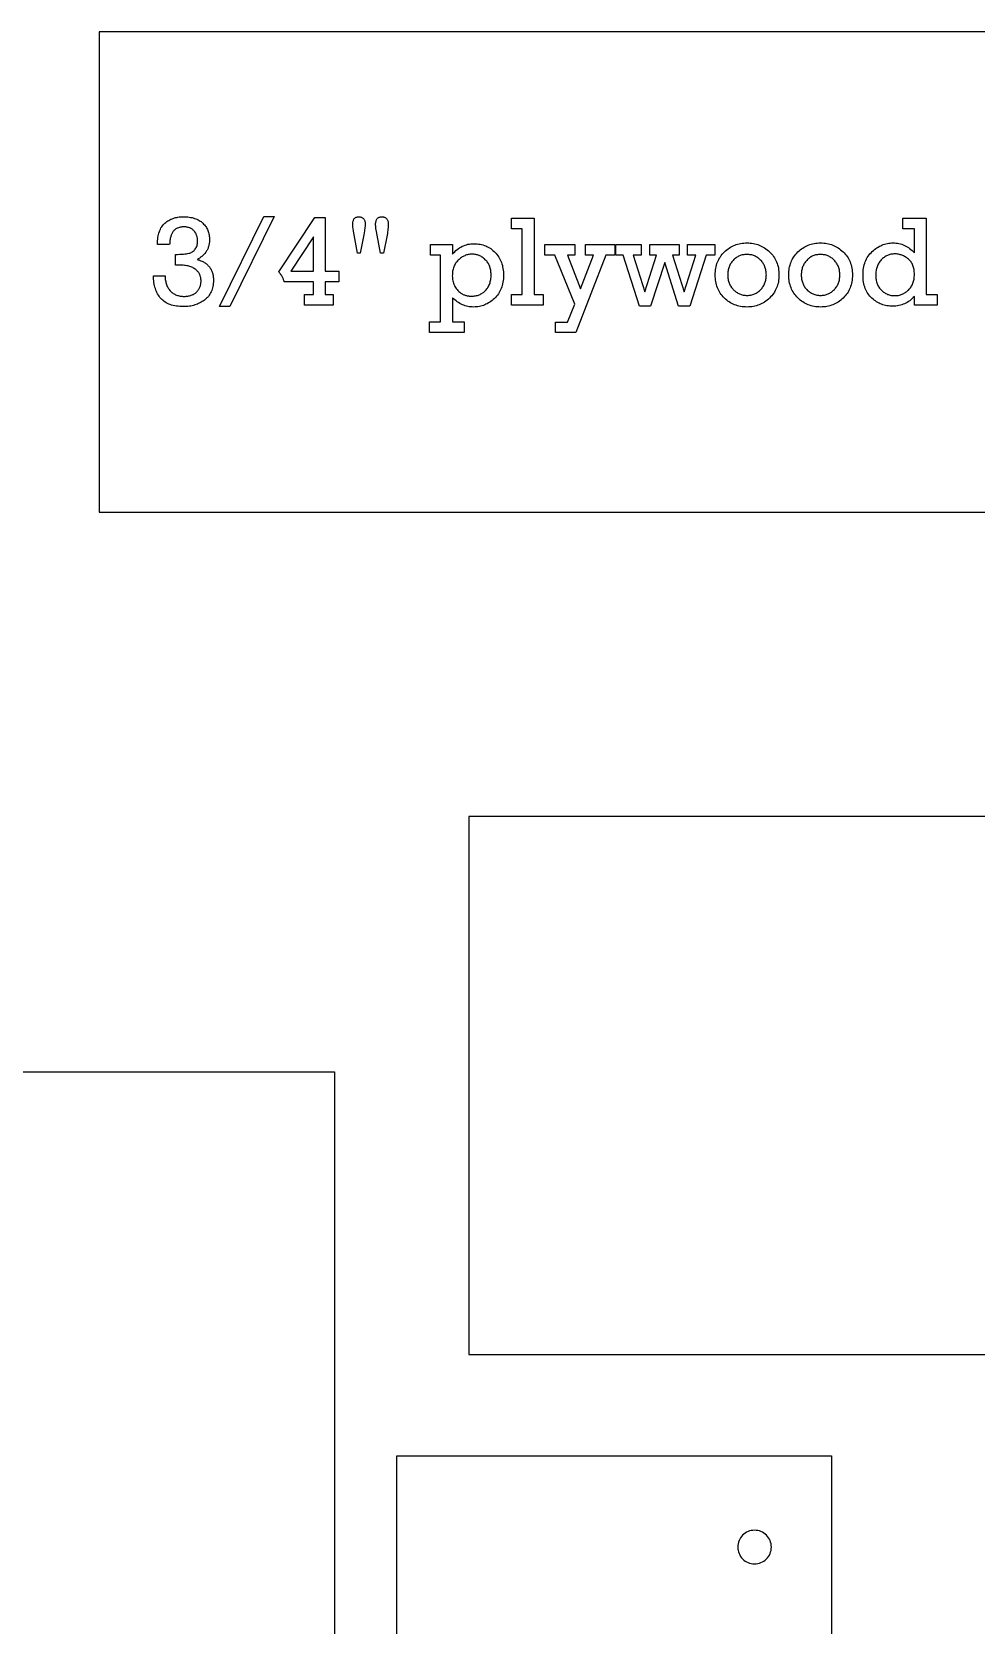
# Model space of a CAD drawing. Extents: x 1 to 150, y 1 to 98.
# Drawn here: x 112.97 to 125.26, y 49.67 to 70.4 of the extents above; entities that cross this region are included whole.
import ezdxf

# ---------------------------------------------------------------- set-up
doc = ezdxf.new("R2010")
doc.units = 0
doc.layers.add('LAYER_1', color=18, linetype='CONTINUOUS')

msp = doc.modelspace()

# ---------------------------------------------------------------- linework, layer by layer
at = {"layer": 'LAYER_1'}
for points in [[(113.844, 64.154), (126.594, 64.154), (126.594, 70.404), (113.844, 70.404)], [(114.837, 67.368), (114.837, 67.508), (114.865, 67.508), (114.892, 67.509), (114.917, 67.51), (114.94, 67.511), (114.96, 67.513), (114.979, 67.516), (114.995, 67.519), (115.01, 67.522), (115.023, 67.526), (115.036, 67.53), (115.047, 67.536), (115.058, 67.542), (115.068, 67.55), (115.078, 67.558), (115.086, 67.567), (115.094, 67.577), (115.101, 67.587), (115.108, 67.599), (115.113, 67.611), (115.117, 67.623), (115.12, 67.637), (115.123, 67.651), (115.124, 67.665), (115.125, 67.681), (115.124, 67.69), (115.124, 67.699), (115.123, 67.708), (115.122, 67.717), (115.12, 67.726), (115.118, 67.735), (115.116, 67.743), (115.113, 67.751), (115.11, 67.759), (115.107, 67.767), (115.104, 67.775), (115.1, 67.783), (115.095, 67.79), (115.091, 67.797), (115.085, 67.804), (115.08, 67.811), (115.074, 67.818), (115.068, 67.824), (115.062, 67.83), (115.055, 67.835), (115.048, 67.84), (115.041, 67.844), (115.033, 67.848), (115.025, 67.852), (115.017, 67.855), (115.008, 67.858), (114.999, 67.86), (114.989, 67.862), (114.98, 67.864), (114.97, 67.865), (114.959, 67.866), (114.948, 67.866), (114.937, 67.866), (114.925, 67.865), (114.914, 67.864), (114.904, 67.862), (114.893, 67.86), (114.884, 67.858), (114.874, 67.855), (114.865, 67.851), (114.857, 67.848), (114.849, 67.843), (114.841, 67.839), (114.833, 67.833), (114.827, 67.828), (114.82, 67.822), (114.814, 67.815), (114.808, 67.808), (114.803, 67.801), (114.798, 67.793), (114.793, 67.785), (114.789, 67.776), (114.785, 67.767), (114.781, 67.757), (114.777, 67.747), (114.774, 67.737), (114.771, 67.726), (114.769, 67.714), (114.767, 67.703), (114.765, 67.69), (114.763, 67.678), (114.762, 67.664), (114.761, 67.651), (114.76, 67.637), (114.603, 67.637), (114.603, 67.661), (114.604, 67.684), (114.606, 67.706), (114.609, 67.727), (114.612, 67.748), (114.616, 67.768), (114.621, 67.786), (114.627, 67.804), (114.633, 67.821), (114.641, 67.837), (114.648, 67.852), (114.657, 67.867), (114.667, 67.88), (114.677, 67.893), (114.688, 67.904), (114.699, 67.915), (114.712, 67.925), (114.724, 67.934), (114.737, 67.943), (114.75, 67.951), (114.764, 67.959), (114.778, 67.966), (114.792, 67.972), (114.807, 67.977), (114.822, 67.982), (114.837, 67.986), (114.853, 67.99), (114.869, 67.993), (114.885, 67.995), (114.902, 67.997), (114.919, 67.998), (114.936, 67.998), (114.957, 67.998), (114.977, 67.997), (114.997, 67.995), (115.016, 67.993), (115.034, 67.99), (115.052, 67.986), (115.069, 67.982), (115.086, 67.977), (115.101, 67.971), (115.116, 67.965), (115.131, 67.958), (115.145, 67.951), (115.158, 67.942), (115.17, 67.934), (115.182, 67.924), (115.193, 67.914), (115.203, 67.903), (115.213, 67.892), (115.222, 67.881), (115.231, 67.869), (115.239, 67.857), (115.246, 67.844), (115.252, 67.832), (115.258, 67.818), (115.263, 67.805), (115.267, 67.791), (115.271, 67.776), (115.274, 67.762), (115.276, 67.747), (115.278, 67.731), (115.279, 67.716), (115.279, 67.699), (115.279, 67.688), (115.279, 67.676), (115.278, 67.664), (115.276, 67.653), (115.275, 67.642), (115.272, 67.632), (115.27, 67.621), (115.267, 67.611), (115.264, 67.601), (115.26, 67.591), (115.256, 67.581), (115.252, 67.572), (115.247, 67.563), (115.242, 67.554), (115.236, 67.546), (115.23, 67.537), (115.218, 67.521), (115.205, 67.507), (115.191, 67.493), (115.178, 67.481), (115.164, 67.47), (115.156, 67.465), (115.149, 67.46), (115.142, 67.455), (115.134, 67.451), (115.127, 67.447), (115.119, 67.443), (115.132, 67.439), (115.144, 67.435), (115.157, 67.43), (115.168, 67.426), (115.18, 67.42), (115.191, 67.415), (115.201, 67.409), (115.212, 67.403), (115.221, 67.397), (115.231, 67.39), (115.239, 67.383), (115.248, 67.376), (115.256, 67.369), (115.264, 67.361), (115.271, 67.353), (115.278, 67.344), (115.284, 67.336), (115.29, 67.327), (115.296, 67.318), (115.301, 67.308), (115.306, 67.299), (115.31, 67.289), (115.314, 67.278), (115.318, 67.268), (115.321, 67.257), (115.323, 67.246), (115.326, 67.234), (115.327, 67.223), (115.329, 67.211), (115.33, 67.198), (115.331, 67.186), (115.331, 67.173), (115.33, 67.152), (115.329, 67.131), (115.327, 67.111), (115.324, 67.092), (115.319, 67.073), (115.314, 67.055), (115.309, 67.038), (115.302, 67.022), (115.294, 67.006), (115.285, 66.991), (115.276, 66.976), (115.265, 66.962), (115.254, 66.949), (115.242, 66.937), (115.229, 66.925), (115.215, 66.914), (115.2, 66.904), (115.185, 66.894), (115.17, 66.885), (115.154, 66.876), (115.138, 66.869), (115.122, 66.862), (115.105, 66.855), (115.088, 66.85), (115.071, 66.844), (115.054, 66.84), (115.036, 66.836), (115.018, 66.833), (114.999, 66.831), (114.98, 66.829), (114.961, 66.828), (114.942, 66.828), (114.917, 66.828), (114.894, 66.83), (114.871, 66.832), (114.849, 66.835), (114.827, 66.838), (114.807, 66.843), (114.787, 66.848), (114.768, 66.855), (114.75, 66.862), (114.733, 66.87), (114.716, 66.878), (114.701, 66.888), (114.686, 66.899), (114.672, 66.91), (114.659, 66.922), (114.646, 66.935), (114.635, 66.948), (114.624, 66.963), (114.614, 66.978), (114.604, 66.993), (114.596, 67.01), (114.588, 67.026), (114.581, 67.044), (114.575, 67.062), (114.569, 67.081), (114.564, 67.1), (114.56, 67.12), (114.557, 67.141), (114.554, 67.162), (114.552, 67.184), (114.551, 67.207), (114.551, 67.23), (114.701, 67.23), (114.701, 67.214), (114.703, 67.198), (114.704, 67.183), (114.707, 67.169), (114.709, 67.154), (114.713, 67.141), (114.716, 67.128), (114.72, 67.115), (114.725, 67.103), (114.73, 67.091), (114.736, 67.08), (114.742, 67.069), (114.749, 67.059), (114.756, 67.049), (114.764, 67.039), (114.772, 67.031), (114.781, 67.022), (114.789, 67.014), (114.799, 67.007), (114.808, 67), (114.818, 66.994), (114.829, 66.989), (114.839, 66.983), (114.85, 66.979), (114.862, 66.975), (114.873, 66.971), (114.885, 66.968), (114.898, 66.966), (114.911, 66.964), (114.924, 66.963), (114.937, 66.962), (114.951, 66.962), (114.963, 66.962), (114.976, 66.963), (114.988, 66.964), (114.999, 66.965), (115.01, 66.967), (115.021, 66.97), (115.032, 66.973), (115.042, 66.976), (115.052, 66.98), (115.061, 66.984), (115.07, 66.988), (115.079, 66.994), (115.088, 66.999), (115.096, 67.005), (115.104, 67.011), (115.111, 67.018), (115.118, 67.026), (115.125, 67.033), (115.131, 67.041), (115.137, 67.049), (115.142, 67.057), (115.147, 67.065), (115.151, 67.074), (115.155, 67.082), (115.158, 67.092), (115.161, 67.101), (115.164, 67.11), (115.166, 67.12), (115.167, 67.13), (115.168, 67.14), (115.169, 67.151), (115.169, 67.161), (115.169, 67.173), (115.168, 67.184), (115.167, 67.194), (115.165, 67.205), (115.163, 67.215), (115.16, 67.225), (115.156, 67.234), (115.152, 67.244), (115.148, 67.253), (115.143, 67.262), (115.137, 67.271), (115.131, 67.279), (115.124, 67.287), (115.117, 67.295), (115.109, 67.303), (115.101, 67.31), (115.092, 67.317), (115.082, 67.324), (115.072, 67.33), (115.062, 67.336), (115.05, 67.341), (115.038, 67.346), (115.025, 67.35), (115.012, 67.354), (114.998, 67.357), (114.983, 67.36), (114.968, 67.363), (114.952, 67.365), (114.936, 67.366), (114.919, 67.368), (114.901, 67.368), (114.882, 67.368), (114.861, 67.368)], [(115.987, 68.003), (116.123, 68.003), (115.544, 66.828), (115.409, 66.828)], [(116.634, 67.151), (116.253, 67.151), (116.25, 67.16), (116.247, 67.169), (116.244, 67.178), (116.241, 67.187), (116.237, 67.196), (116.233, 67.204), (116.229, 67.213), (116.225, 67.221), (116.22, 67.229), (116.215, 67.236), (116.21, 67.244), (116.205, 67.251), (116.199, 67.258), (116.193, 67.265), (116.187, 67.272), (116.18, 67.279), (116.652, 67.989), (116.783, 67.989), (116.783, 67.288), (116.964, 67.288), (116.964, 67.151), (116.783, 67.151), (116.783, 66.984), (116.887, 66.984), (116.887, 66.846), (116.514, 66.846), (116.514, 66.984), (116.634, 66.984)], [(117.207, 67.522), (117.162, 67.763), (117.154, 67.808), (117.148, 67.846), (117.146, 67.862), (117.145, 67.876), (117.144, 67.888), (117.144, 67.898), (117.144, 67.91), (117.145, 67.921), (117.147, 67.932), (117.149, 67.941), (117.152, 67.95), (117.155, 67.959), (117.159, 67.966), (117.164, 67.973), (117.169, 67.979), (117.175, 67.984), (117.181, 67.988), (117.188, 67.992), (117.196, 67.994), (117.204, 67.996), (117.213, 67.997), (117.223, 67.998), (117.232, 67.997), (117.24, 67.996), (117.248, 67.994), (117.256, 67.992), (117.263, 67.988), (117.27, 67.984), (117.277, 67.979), (117.283, 67.974), (117.288, 67.968), (117.293, 67.961), (117.297, 67.954), (117.301, 67.946), (117.303, 67.938), (117.305, 67.929), (117.306, 67.92), (117.307, 67.911), (117.307, 67.901), (117.306, 67.888), (117.304, 67.874), (117.302, 67.856), (117.295, 67.814), (117.286, 67.761), (117.242, 67.522)], [(117.505, 67.522), (117.461, 67.759), (117.452, 67.807), (117.446, 67.846), (117.444, 67.862), (117.443, 67.877), (117.442, 67.889), (117.441, 67.898), (117.442, 67.91), (117.443, 67.922), (117.444, 67.932), (117.447, 67.942), (117.449, 67.951), (117.453, 67.959), (117.457, 67.966), (117.462, 67.973), (117.468, 67.979), (117.474, 67.984), (117.481, 67.988), (117.488, 67.992), (117.496, 67.994), (117.505, 67.996), (117.514, 67.997), (117.525, 67.998), (117.533, 67.997), (117.542, 67.996), (117.55, 67.994), (117.558, 67.992), (117.565, 67.988), (117.572, 67.984), (117.578, 67.979), (117.584, 67.973), (117.589, 67.967), (117.593, 67.96), (117.597, 67.953), (117.6, 67.945), (117.603, 67.937), (117.605, 67.929), (117.606, 67.92), (117.606, 67.911), (117.606, 67.894), (117.605, 67.875), (117.604, 67.857), (117.602, 67.838), (117.6, 67.819), (117.597, 67.8), (117.594, 67.78), (117.591, 67.76), (117.544, 67.522)], [(119.348, 66.984), (119.348, 67.842), (119.208, 67.842), (119.208, 67.98), (119.503, 67.98), (119.503, 66.984), (119.624, 66.984), (119.624, 66.846), (119.208, 66.846), (119.208, 66.984)], [(124.751, 66.984), (124.751, 66.846), (124.454, 66.846), (124.454, 66.962), (124.439, 66.946), (124.424, 66.932), (124.409, 66.918), (124.393, 66.905), (124.377, 66.894), (124.36, 66.883), (124.343, 66.874), (124.325, 66.865), (124.308, 66.858), (124.289, 66.851), (124.271, 66.845), (124.252, 66.841), (124.232, 66.837), (124.213, 66.835), (124.192, 66.833), (124.172, 66.833), (124.153, 66.833), (124.134, 66.835), (124.115, 66.837), (124.097, 66.839), (124.079, 66.843), (124.062, 66.848), (124.044, 66.853), (124.027, 66.859), (124.01, 66.866), (123.994, 66.874), (123.978, 66.883), (123.962, 66.892), (123.946, 66.902), (123.931, 66.913), (123.916, 66.925), (123.901, 66.938), (123.887, 66.952), (123.874, 66.966), (123.862, 66.981), (123.85, 66.996), (123.84, 67.012), (123.83, 67.029), (123.821, 67.047), (123.814, 67.065), (123.807, 67.084), (123.801, 67.104), (123.796, 67.125), (123.792, 67.146), (123.789, 67.168), (123.786, 67.19), (123.785, 67.213), (123.785, 67.237), (123.785, 67.261), (123.786, 67.285), (123.789, 67.307), (123.792, 67.33), (123.796, 67.351), (123.801, 67.372), (123.808, 67.392), (123.815, 67.411), (123.822, 67.43), (123.831, 67.449), (123.841, 67.466), (123.852, 67.483), (123.864, 67.5), (123.876, 67.515), (123.89, 67.53), (123.904, 67.545), (123.92, 67.558), (123.935, 67.571), (123.95, 67.583), (123.966, 67.594), (123.982, 67.604), (123.999, 67.613), (124.015, 67.621), (124.032, 67.629), (124.049, 67.636), (124.066, 67.641), (124.084, 67.646), (124.102, 67.65), (124.12, 67.653), (124.138, 67.655), (124.156, 67.657), (124.175, 67.657), (124.195, 67.657), (124.214, 67.655), (124.234, 67.653), (124.252, 67.649), (124.271, 67.645), (124.289, 67.639), (124.307, 67.633), (124.325, 67.625), (124.342, 67.617), (124.359, 67.607), (124.376, 67.597), (124.392, 67.586), (124.408, 67.573), (124.423, 67.56), (124.439, 67.545), (124.454, 67.53), (124.454, 67.842), (124.302, 67.842), (124.302, 67.98), (124.609, 67.98), (124.609, 66.984)], [(116.634, 67.288), (116.634, 67.735), (116.337, 67.288)], [(118.287, 66.63), (118.287, 67.497), (118.154, 67.497), (118.154, 67.635), (118.442, 67.635), (118.442, 67.511), (118.456, 67.528), (118.471, 67.543), (118.487, 67.557), (118.503, 67.571), (118.519, 67.583), (118.535, 67.594), (118.552, 67.604), (118.57, 67.613), (118.587, 67.621), (118.605, 67.628), (118.624, 67.634), (118.643, 67.639), (118.662, 67.643), (118.682, 67.645), (118.702, 67.647), (118.722, 67.647), (118.743, 67.647), (118.763, 67.646), (118.782, 67.643), (118.802, 67.64), (118.82, 67.636), (118.839, 67.631), (118.857, 67.625), (118.874, 67.619), (118.891, 67.611), (118.908, 67.603), (118.924, 67.593), (118.939, 67.583), (118.954, 67.572), (118.969, 67.56), (118.983, 67.547), (118.997, 67.533), (119.01, 67.519), (119.023, 67.504), (119.034, 67.488), (119.045, 67.472), (119.055, 67.455), (119.064, 67.438), (119.072, 67.42), (119.079, 67.402), (119.085, 67.383), (119.091, 67.364), (119.095, 67.344), (119.099, 67.323), (119.102, 67.303), (119.104, 67.281), (119.106, 67.259), (119.106, 67.236), (119.106, 67.213), (119.104, 67.19), (119.102, 67.167), (119.099, 67.146), (119.095, 67.125), (119.089, 67.104), (119.083, 67.084), (119.076, 67.065), (119.069, 67.046), (119.06, 67.028), (119.05, 67.011), (119.04, 66.994), (119.028, 66.978), (119.016, 66.963), (119.002, 66.948), (118.988, 66.934), (118.973, 66.921), (118.958, 66.908), (118.942, 66.896), (118.927, 66.885), (118.911, 66.876), (118.895, 66.866), (118.878, 66.858), (118.861, 66.851), (118.845, 66.844), (118.827, 66.839), (118.81, 66.834), (118.792, 66.83), (118.774, 66.827), (118.756, 66.825), (118.738, 66.824), (118.719, 66.823), (118.699, 66.824), (118.68, 66.825), (118.661, 66.827), (118.643, 66.831), (118.624, 66.835), (118.606, 66.84), (118.589, 66.846), (118.571, 66.853), (118.554, 66.861), (118.537, 66.87), (118.521, 66.88), (118.504, 66.891), (118.488, 66.903), (118.472, 66.915), (118.457, 66.929), (118.442, 66.944), (118.442, 66.63), (118.595, 66.63), (118.595, 66.492), (118.142, 66.492), (118.142, 66.63)], [(120.033, 66.86), (119.774, 67.497), (119.642, 67.497), (119.642, 67.635), (120.033, 67.635), (120.033, 67.497), (119.938, 67.497), (120.109, 67.06), (120.276, 67.497), (120.172, 67.497), (120.172, 67.635), (120.554, 67.635), (120.554, 67.497), (120.436, 67.497), (120.046, 66.492), (119.784, 66.492), (119.784, 66.627), (119.938, 66.627)], [(120.874, 66.833), (120.662, 67.497), (120.566, 67.497), (120.566, 67.635), (120.899, 67.635), (120.899, 67.497), (120.795, 67.497), (120.946, 67.021), (121.097, 67.497), (121.011, 67.497), (121.011, 67.635), (121.393, 67.635), (121.393, 67.497), (121.306, 67.497), (121.457, 67.021), (121.608, 67.497), (121.5, 67.497), (121.5, 67.635), (121.856, 67.635), (121.856, 67.497), (121.742, 67.497), (121.531, 66.833), (121.385, 66.833), (121.204, 67.404), (121.02, 66.833)], [(121.861, 67.241), (121.861, 67.263), (121.863, 67.285), (121.865, 67.307), (121.868, 67.328), (121.872, 67.348), (121.878, 67.368), (121.884, 67.388), (121.891, 67.407), (121.899, 67.425), (121.908, 67.443), (121.918, 67.461), (121.929, 67.478), (121.94, 67.494), (121.953, 67.51), (121.967, 67.525), (121.981, 67.54), (121.997, 67.554), (122.012, 67.568), (122.028, 67.58), (122.045, 67.591), (122.062, 67.602), (122.079, 67.611), (122.097, 67.62), (122.115, 67.628), (122.134, 67.635), (122.153, 67.641), (122.172, 67.646), (122.192, 67.65), (122.212, 67.653), (122.233, 67.655), (122.254, 67.657), (122.276, 67.657), (122.297, 67.657), (122.317, 67.655), (122.338, 67.653), (122.358, 67.65), (122.377, 67.646), (122.397, 67.641), (122.415, 67.635), (122.434, 67.628), (122.452, 67.621), (122.47, 67.612), (122.487, 67.603), (122.504, 67.592), (122.521, 67.581), (122.537, 67.569), (122.553, 67.556), (122.568, 67.542), (122.583, 67.527), (122.597, 67.512), (122.61, 67.496), (122.622, 67.48), (122.633, 67.463), (122.643, 67.445), (122.652, 67.427), (122.66, 67.409), (122.667, 67.39), (122.673, 67.37), (122.679, 67.35), (122.683, 67.329), (122.686, 67.308), (122.689, 67.286), (122.69, 67.263), (122.691, 67.241), (122.69, 67.218), (122.689, 67.195), (122.686, 67.173), (122.683, 67.152), (122.679, 67.131), (122.673, 67.111), (122.667, 67.091), (122.66, 67.072), (122.652, 67.054), (122.643, 67.036), (122.633, 67.018), (122.622, 67.001), (122.61, 66.985), (122.597, 66.969), (122.583, 66.954), (122.569, 66.939), (122.553, 66.925), (122.537, 66.912), (122.521, 66.9), (122.505, 66.888), (122.488, 66.878), (122.47, 66.868), (122.453, 66.86), (122.434, 66.852), (122.416, 66.845), (122.397, 66.839), (122.378, 66.834), (122.358, 66.83), (122.338, 66.827), (122.318, 66.825), (122.297, 66.824), (122.276, 66.823), (122.254, 66.824), (122.232, 66.825), (122.212, 66.827), (122.191, 66.83), (122.171, 66.835), (122.152, 66.84), (122.132, 66.846), (122.114, 66.852), (122.095, 66.86), (122.078, 66.869), (122.06, 66.879), (122.043, 66.889), (122.027, 66.901), (122.011, 66.913), (121.995, 66.926), (121.98, 66.941), (121.966, 66.955), (121.952, 66.971), (121.94, 66.987), (121.928, 67.003), (121.917, 67.02), (121.907, 67.038), (121.898, 67.056), (121.891, 67.074), (121.884, 67.093), (121.877, 67.113), (121.872, 67.133), (121.868, 67.153), (121.865, 67.174), (121.863, 67.196), (121.861, 67.218)], [(122.818, 67.241), (122.818, 67.263), (122.82, 67.285), (122.822, 67.307), (122.825, 67.328), (122.83, 67.348), (122.835, 67.368), (122.841, 67.388), (122.848, 67.407), (122.856, 67.425), (122.865, 67.443), (122.875, 67.461), (122.886, 67.478), (122.897, 67.494), (122.91, 67.51), (122.924, 67.525), (122.938, 67.54), (122.954, 67.554), (122.969, 67.568), (122.985, 67.58), (123.002, 67.591), (123.019, 67.602), (123.036, 67.611), (123.054, 67.62), (123.072, 67.628), (123.091, 67.635), (123.11, 67.641), (123.129, 67.646), (123.149, 67.65), (123.169, 67.653), (123.19, 67.655), (123.211, 67.657), (123.233, 67.657), (123.254, 67.657), (123.275, 67.655), (123.295, 67.653), (123.315, 67.65), (123.334, 67.646), (123.354, 67.641), (123.373, 67.635), (123.391, 67.628), (123.409, 67.621), (123.427, 67.612), (123.444, 67.603), (123.461, 67.592), (123.478, 67.581), (123.494, 67.569), (123.51, 67.556), (123.525, 67.542), (123.54, 67.527), (123.554, 67.512), (123.567, 67.496), (123.579, 67.48), (123.59, 67.463), (123.6, 67.445), (123.609, 67.427), (123.617, 67.409), (123.624, 67.39), (123.63, 67.37), (123.636, 67.35), (123.64, 67.329), (123.643, 67.308), (123.646, 67.286), (123.647, 67.263), (123.648, 67.241), (123.647, 67.218), (123.646, 67.195), (123.643, 67.173), (123.64, 67.152), (123.636, 67.131), (123.63, 67.111), (123.624, 67.091), (123.617, 67.072), (123.609, 67.054), (123.6, 67.036), (123.59, 67.018), (123.579, 67.001), (123.567, 66.985), (123.554, 66.969), (123.541, 66.954), (123.526, 66.939), (123.51, 66.925), (123.495, 66.912), (123.478, 66.9), (123.462, 66.888), (123.445, 66.878), (123.427, 66.868), (123.41, 66.86), (123.392, 66.852), (123.373, 66.845), (123.354, 66.839), (123.335, 66.834), (123.315, 66.83), (123.295, 66.827), (123.275, 66.825), (123.254, 66.824), (123.233, 66.823), (123.211, 66.824), (123.19, 66.825), (123.169, 66.827), (123.148, 66.83), (123.128, 66.835), (123.109, 66.84), (123.089, 66.846), (123.071, 66.852), (123.053, 66.86), (123.035, 66.869), (123.017, 66.879), (123, 66.889), (122.984, 66.901), (122.968, 66.913), (122.952, 66.926), (122.937, 66.941), (122.923, 66.955), (122.909, 66.971), (122.897, 66.987), (122.885, 67.003), (122.874, 67.02), (122.864, 67.038), (122.856, 67.056), (122.848, 67.074), (122.841, 67.093), (122.835, 67.113), (122.829, 67.133), (122.825, 67.153), (122.822, 67.174), (122.82, 67.196), (122.818, 67.218)], [(118.439, 67.229), (118.44, 67.213), (118.441, 67.197), (118.443, 67.181), (118.446, 67.165), (118.45, 67.15), (118.454, 67.134), (118.46, 67.119), (118.466, 67.104), (118.473, 67.09), (118.482, 67.076), (118.491, 67.062), (118.501, 67.05), (118.512, 67.037), (118.524, 67.026), (118.538, 67.015), (118.552, 67.005), (118.559, 67), (118.567, 66.995), (118.574, 66.991), (118.582, 66.987), (118.59, 66.983), (118.599, 66.98), (118.607, 66.977), (118.615, 66.974), (118.624, 66.972), (118.633, 66.97), (118.642, 66.968), (118.651, 66.967), (118.661, 66.966), (118.67, 66.965), (118.68, 66.964), (118.689, 66.964), (118.703, 66.964), (118.717, 66.965), (118.73, 66.967), (118.742, 66.969), (118.755, 66.971), (118.767, 66.975), (118.779, 66.978), (118.791, 66.983), (118.802, 66.988), (118.813, 66.993), (118.824, 66.999), (118.834, 67.006), (118.844, 67.013), (118.854, 67.021), (118.863, 67.029), (118.872, 67.038), (118.881, 67.048), (118.889, 67.058), (118.897, 67.068), (118.904, 67.079), (118.911, 67.09), (118.916, 67.102), (118.922, 67.114), (118.927, 67.126), (118.931, 67.139), (118.934, 67.153), (118.938, 67.167), (118.94, 67.181), (118.942, 67.195), (118.944, 67.211), (118.944, 67.226), (118.945, 67.242), (118.944, 67.258), (118.943, 67.273), (118.942, 67.288), (118.94, 67.302), (118.937, 67.316), (118.934, 67.329), (118.93, 67.342), (118.926, 67.355), (118.921, 67.367), (118.915, 67.378), (118.909, 67.39), (118.902, 67.4), (118.895, 67.411), (118.887, 67.421), (118.878, 67.43), (118.869, 67.439), (118.86, 67.448), (118.85, 67.456), (118.84, 67.464), (118.83, 67.47), (118.82, 67.477), (118.81, 67.483), (118.799, 67.488), (118.789, 67.493), (118.778, 67.497), (118.767, 67.5), (118.756, 67.503), (118.744, 67.506), (118.733, 67.508), (118.721, 67.509), (118.71, 67.51), (118.698, 67.51), (118.685, 67.51), (118.672, 67.509), (118.66, 67.508), (118.648, 67.506), (118.636, 67.503), (118.624, 67.5), (118.613, 67.496), (118.601, 67.491), (118.59, 67.486), (118.579, 67.48), (118.568, 67.474), (118.558, 67.467), (118.547, 67.459), (118.537, 67.451), (118.527, 67.443), (118.517, 67.433), (118.508, 67.423), (118.499, 67.413), (118.491, 67.403), (118.483, 67.392), (118.476, 67.38), (118.47, 67.368), (118.464, 67.356), (118.459, 67.344), (118.454, 67.331), (118.45, 67.317), (118.447, 67.304), (118.444, 67.29), (118.442, 67.275), (118.44, 67.26), (118.44, 67.245)], [(122.025, 67.241), (122.025, 67.226), (122.026, 67.212), (122.027, 67.199), (122.029, 67.185), (122.032, 67.172), (122.035, 67.159), (122.038, 67.147), (122.043, 67.135), (122.048, 67.123), (122.053, 67.111), (122.059, 67.1), (122.066, 67.089), (122.073, 67.079), (122.08, 67.069), (122.089, 67.059), (122.097, 67.049), (122.107, 67.04), (122.116, 67.032), (122.126, 67.024), (122.136, 67.017), (122.146, 67.01), (122.157, 67.004), (122.167, 66.998), (122.178, 66.993), (122.19, 66.989), (122.201, 66.985), (122.213, 66.982), (122.225, 66.979), (122.237, 66.977), (122.25, 66.976), (122.263, 66.975), (122.276, 66.975), (122.289, 66.975), (122.302, 66.976), (122.314, 66.977), (122.327, 66.979), (122.339, 66.982), (122.351, 66.985), (122.362, 66.989), (122.374, 66.994), (122.385, 66.999), (122.396, 67.004), (122.406, 67.01), (122.416, 67.017), (122.426, 67.025), (122.436, 67.033), (122.445, 67.041), (122.455, 67.05), (122.463, 67.06), (122.471, 67.07), (122.479, 67.08), (122.486, 67.09), (122.493, 67.101), (122.499, 67.112), (122.504, 67.124), (122.509, 67.136), (122.513, 67.148), (122.517, 67.16), (122.52, 67.173), (122.522, 67.186), (122.524, 67.199), (122.526, 67.213), (122.526, 67.227), (122.527, 67.241), (122.526, 67.255), (122.526, 67.269), (122.524, 67.283), (122.522, 67.296), (122.52, 67.309), (122.516, 67.322), (122.513, 67.335), (122.508, 67.347), (122.503, 67.358), (122.498, 67.37), (122.492, 67.381), (122.485, 67.392), (122.478, 67.402), (122.471, 67.413), (122.462, 67.422), (122.453, 67.432), (122.444, 67.441), (122.435, 67.45), (122.425, 67.458), (122.415, 67.465), (122.404, 67.472), (122.394, 67.478), (122.383, 67.483), (122.372, 67.488), (122.361, 67.493), (122.35, 67.497), (122.338, 67.5), (122.326, 67.502), (122.314, 67.504), (122.301, 67.506), (122.289, 67.507), (122.276, 67.507), (122.262, 67.507), (122.249, 67.506), (122.236, 67.504), (122.223, 67.502), (122.211, 67.5), (122.199, 67.496), (122.187, 67.492), (122.176, 67.488), (122.165, 67.483), (122.154, 67.477), (122.144, 67.471), (122.133, 67.464), (122.123, 67.456), (122.114, 67.448), (122.104, 67.44), (122.095, 67.43), (122.087, 67.421), (122.079, 67.411), (122.071, 67.4), (122.064, 67.39), (122.058, 67.379), (122.052, 67.368), (122.047, 67.356), (122.042, 67.345), (122.038, 67.333), (122.034, 67.32), (122.031, 67.308), (122.029, 67.295), (122.027, 67.282), (122.026, 67.269), (122.025, 67.255)], [(122.982, 67.241), (122.982, 67.226), (122.983, 67.212), (122.984, 67.199), (122.986, 67.185), (122.989, 67.172), (122.992, 67.159), (122.996, 67.147), (123, 67.135), (123.005, 67.123), (123.01, 67.111), (123.016, 67.1), (123.023, 67.089), (123.03, 67.079), (123.037, 67.069), (123.046, 67.059), (123.055, 67.049), (123.064, 67.04), (123.073, 67.032), (123.083, 67.024), (123.093, 67.017), (123.103, 67.01), (123.114, 67.004), (123.125, 66.998), (123.136, 66.993), (123.147, 66.989), (123.158, 66.985), (123.17, 66.982), (123.182, 66.979), (123.194, 66.977), (123.207, 66.976), (123.22, 66.975), (123.233, 66.975), (123.246, 66.975), (123.259, 66.976), (123.272, 66.977), (123.284, 66.979), (123.296, 66.982), (123.308, 66.985), (123.319, 66.989), (123.331, 66.994), (123.342, 66.999), (123.353, 67.004), (123.363, 67.01), (123.373, 67.017), (123.383, 67.025), (123.393, 67.033), (123.402, 67.041), (123.412, 67.05), (123.42, 67.06), (123.429, 67.07), (123.436, 67.08), (123.443, 67.09), (123.45, 67.101), (123.456, 67.112), (123.461, 67.124), (123.466, 67.136), (123.47, 67.148), (123.474, 67.16), (123.477, 67.173), (123.479, 67.186), (123.481, 67.199), (123.483, 67.213), (123.483, 67.227), (123.484, 67.241), (123.483, 67.255), (123.483, 67.269), (123.481, 67.283), (123.479, 67.296), (123.477, 67.309), (123.473, 67.322), (123.47, 67.335), (123.465, 67.347), (123.461, 67.358), (123.455, 67.37), (123.449, 67.381), (123.442, 67.392), (123.435, 67.402), (123.428, 67.413), (123.419, 67.422), (123.41, 67.432), (123.401, 67.441), (123.392, 67.45), (123.382, 67.458), (123.372, 67.465), (123.362, 67.472), (123.351, 67.478), (123.34, 67.483), (123.329, 67.488), (123.318, 67.493), (123.307, 67.497), (123.295, 67.5), (123.283, 67.502), (123.271, 67.504), (123.258, 67.506), (123.246, 67.507), (123.233, 67.507), (123.219, 67.507), (123.206, 67.506), (123.193, 67.504), (123.18, 67.502), (123.168, 67.5), (123.156, 67.496), (123.144, 67.492), (123.133, 67.488), (123.122, 67.483), (123.111, 67.477), (123.101, 67.471), (123.09, 67.464), (123.08, 67.456), (123.071, 67.448), (123.062, 67.44), (123.053, 67.43), (123.044, 67.421), (123.036, 67.411), (123.028, 67.4), (123.021, 67.39), (123.015, 67.379), (123.009, 67.368), (123.004, 67.356), (122.999, 67.345), (122.995, 67.333), (122.992, 67.32), (122.989, 67.308), (122.986, 67.295), (122.984, 67.282), (122.983, 67.269), (122.982, 67.255)], [(123.95, 67.241), (123.95, 67.225), (123.951, 67.21), (123.953, 67.195), (123.955, 67.18), (123.957, 67.166), (123.96, 67.152), (123.964, 67.139), (123.969, 67.126), (123.973, 67.114), (123.979, 67.102), (123.985, 67.09), (123.992, 67.08), (123.999, 67.069), (124.007, 67.059), (124.015, 67.05), (124.024, 67.041), (124.033, 67.032), (124.043, 67.024), (124.053, 67.017), (124.063, 67.01), (124.073, 67.004), (124.083, 66.998), (124.094, 66.993), (124.105, 66.988), (124.116, 66.984), (124.127, 66.981), (124.139, 66.978), (124.151, 66.975), (124.163, 66.973), (124.175, 66.972), (124.188, 66.971), (124.2, 66.971), (124.213, 66.971), (124.225, 66.972), (124.237, 66.973), (124.249, 66.975), (124.26, 66.978), (124.272, 66.981), (124.283, 66.985), (124.294, 66.989), (124.305, 66.994), (124.316, 66.999), (124.326, 67.006), (124.337, 67.012), (124.347, 67.019), (124.357, 67.027), (124.367, 67.036), (124.377, 67.044), (124.386, 67.054), (124.395, 67.064), (124.403, 67.074), (124.411, 67.085), (124.417, 67.096), (124.424, 67.108), (124.429, 67.12), (124.435, 67.132), (124.439, 67.145), (124.443, 67.159), (124.446, 67.173), (124.449, 67.187), (124.451, 67.202), (124.453, 67.217), (124.454, 67.233), (124.454, 67.249), (124.454, 67.265), (124.453, 67.28), (124.451, 67.296), (124.449, 67.31), (124.446, 67.324), (124.443, 67.338), (124.439, 67.351), (124.434, 67.364), (124.429, 67.376), (124.423, 67.388), (124.417, 67.399), (124.41, 67.409), (124.402, 67.419), (124.394, 67.429), (124.385, 67.438), (124.375, 67.447), (124.365, 67.455), (124.355, 67.462), (124.345, 67.469), (124.335, 67.476), (124.324, 67.482), (124.314, 67.487), (124.303, 67.492), (124.292, 67.497), (124.281, 67.501), (124.269, 67.504), (124.258, 67.507), (124.246, 67.509), (124.235, 67.511), (124.223, 67.513), (124.211, 67.513), (124.199, 67.514), (124.186, 67.513), (124.173, 67.512), (124.16, 67.511), (124.148, 67.509), (124.136, 67.506), (124.125, 67.503), (124.113, 67.499), (124.102, 67.494), (124.091, 67.489), (124.08, 67.483), (124.07, 67.476), (124.06, 67.469), (124.05, 67.462), (124.04, 67.453), (124.031, 67.444), (124.022, 67.435), (124.013, 67.425), (124.005, 67.415), (123.997, 67.404), (123.99, 67.393), (123.984, 67.382), (123.978, 67.371), (123.973, 67.359), (123.968, 67.347), (123.964, 67.335), (123.96, 67.322), (123.957, 67.31), (123.955, 67.297), (123.953, 67.283), (123.951, 67.269), (123.95, 67.256)], [(118.654, 53.192), (142.467, 53.192), (142.467, 60.192), (118.654, 60.192)]]:
    msp.add_lwpolyline(points, close=True, dxfattribs=at)
for points in [[(106.03, 49.198), (106.03, 56.871), (116.85, 56.871), (116.905, 56.871), (116.905, 49.197)], [(117.717, 49.269), (117.717, 51.747), (117.718, 51.871), (123.373, 51.871), (123.373, 51.712), (123.373, 26.496)]]:
    msp.add_lwpolyline(points, dxfattribs=at)
msp.add_lwpolyline([(122.373, 50.903, 0.414214), (122.155, 50.684, 0.414214), (122.373, 50.465, 0.414214), (122.592, 50.684, 0.414214)], format="xyb", close=True, dxfattribs=at)

doc.saveas('drawing.dxf')
